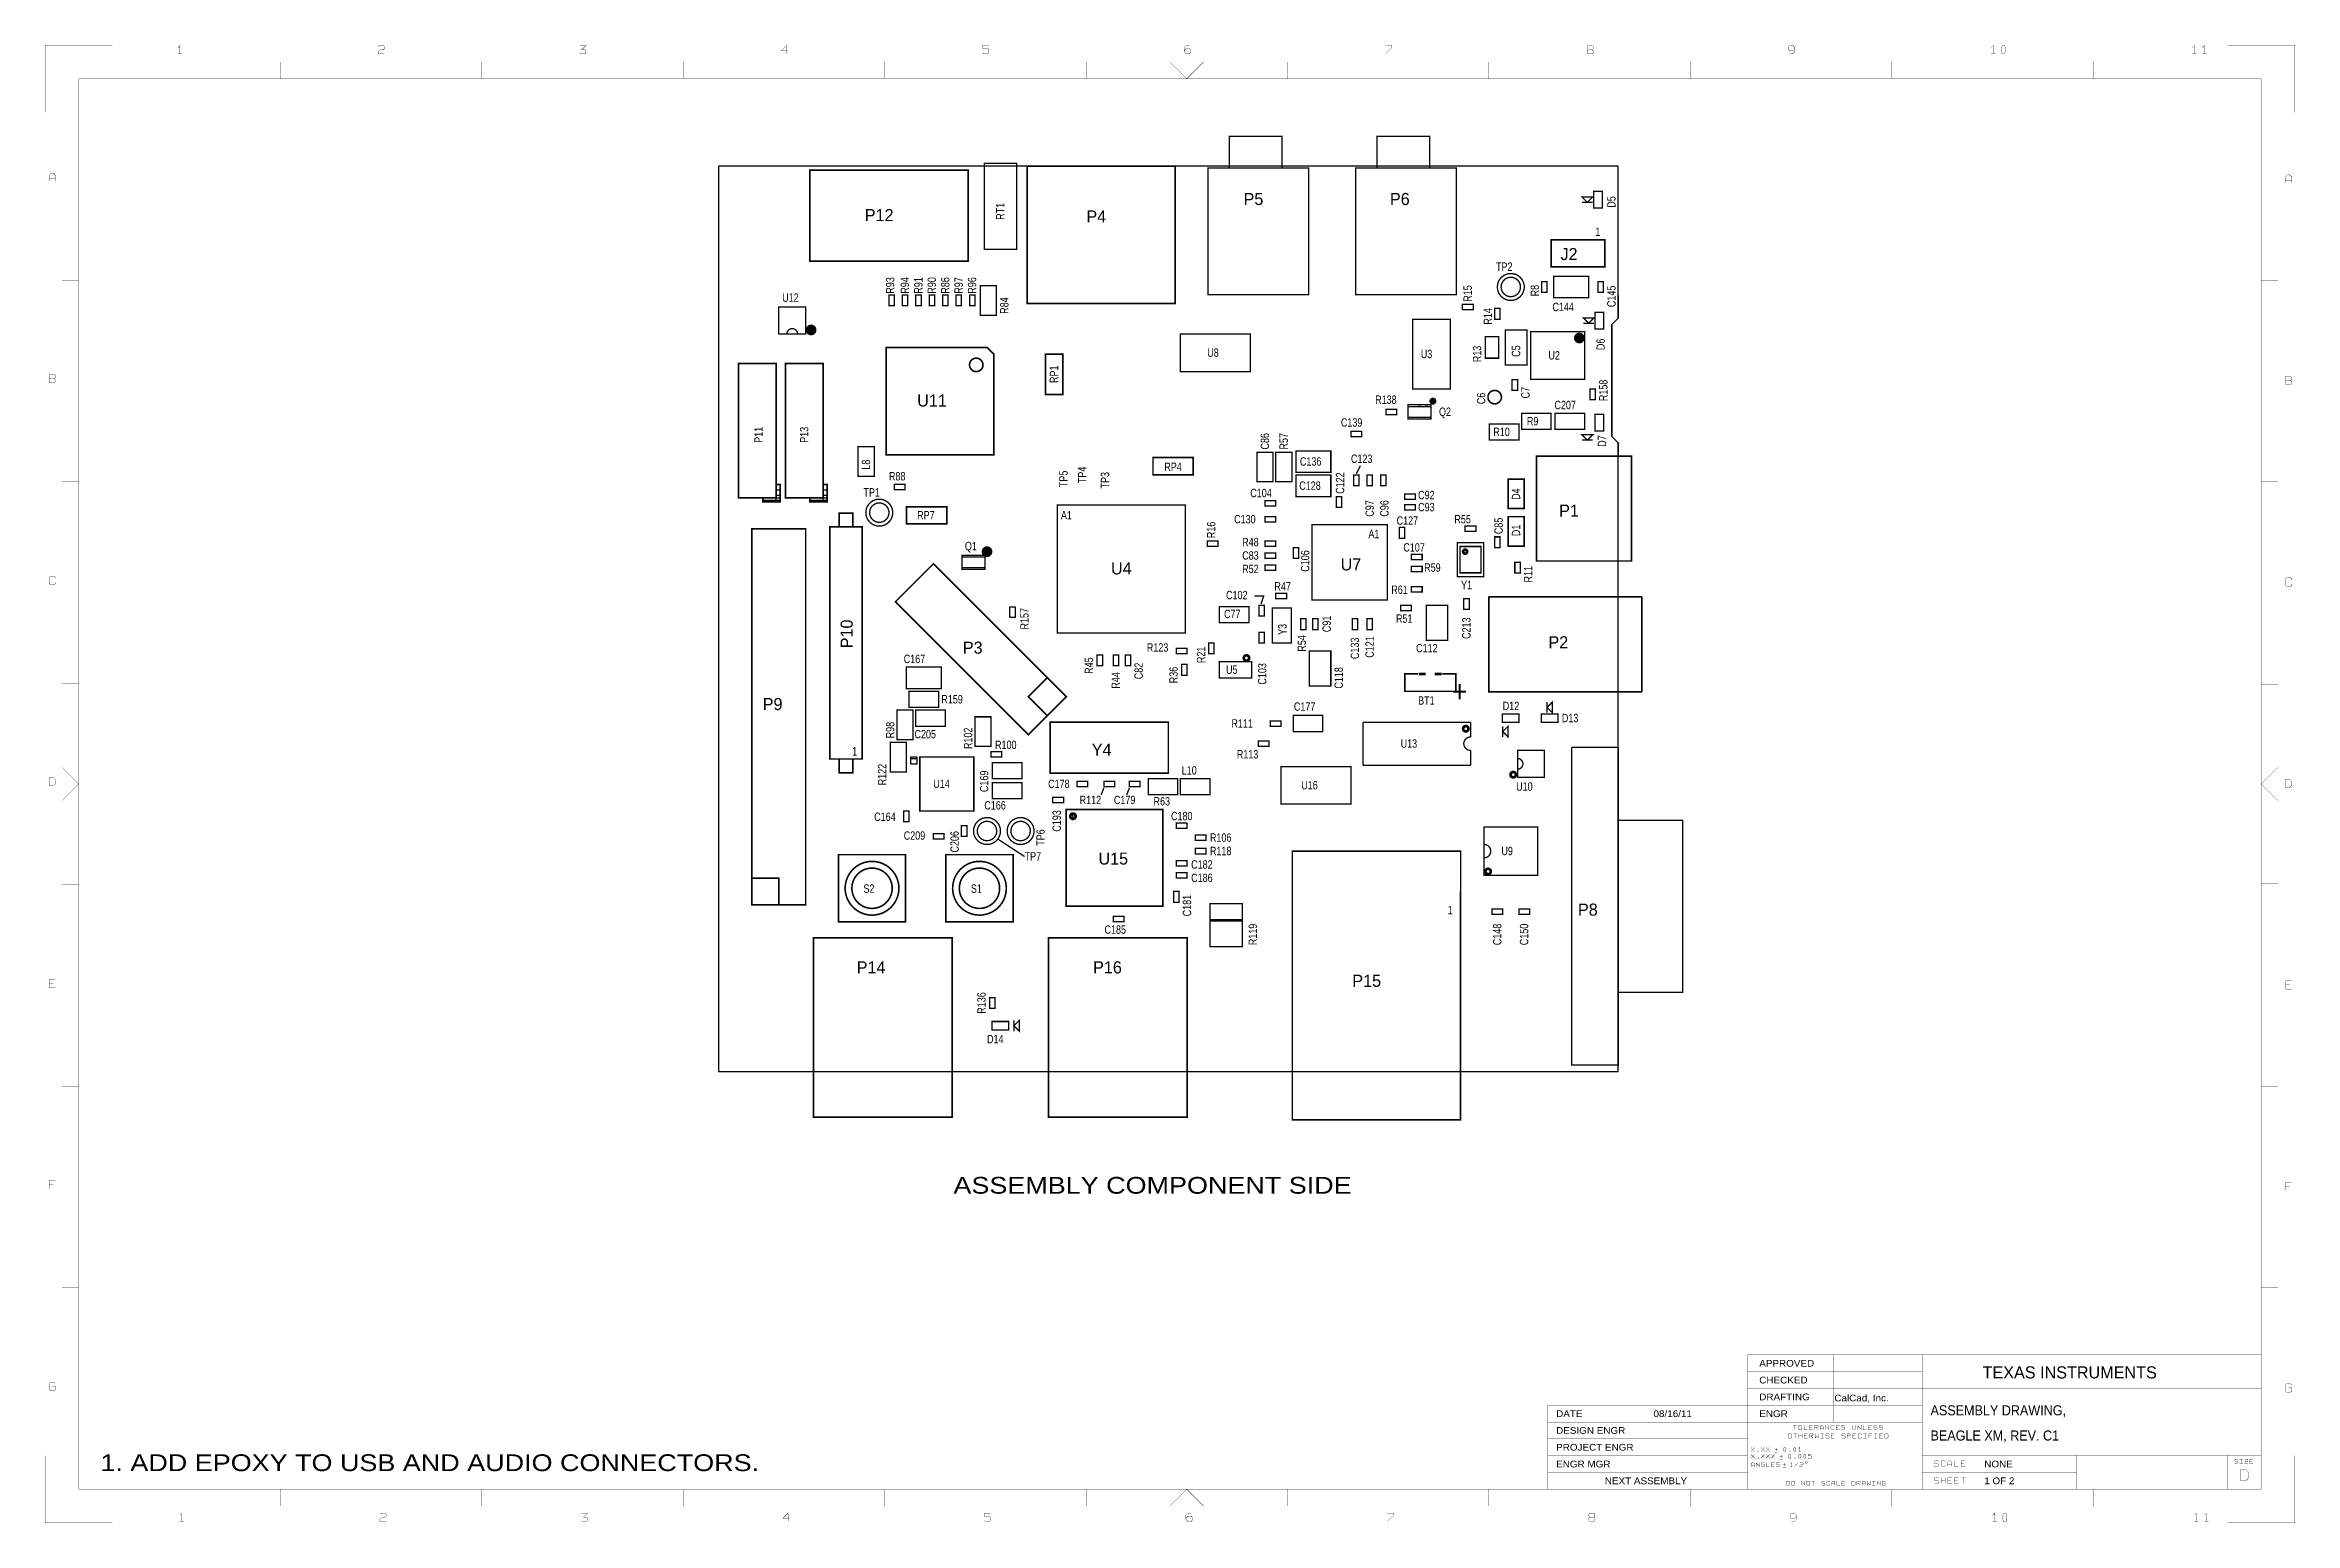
# Model space of a CAD drawing. Extents: x -10328 to 23178, y -9202 to 12802.
import ezdxf
from ezdxf.enums import TextEntityAlignment as Align

# ---------------------------------------------------------------- set-up
doc = ezdxf.new("R2010")
doc.units = 0
doc.header["$MEASUREMENT"] = 0
doc.layers.add('1', color=7, linetype='CONTINUOUS')

msp = doc.modelspace()

# ---------------------------------------------------------------- linework, layer by layer
at = {"layer": '1'}
for points, const_width in [([(-9325, 12800), (-10325, 12800), (-10325, 11800)], 5), ([(-8318, 12671), (-8318, 12795), (-8349, 12764)], 5), ([(-5365, 12779), (-5349, 12795), (-5287, 12795), (-5272, 12779), (-5272, 12748), (-5287, 12733), (-5334, 12733), (-5365, 12702), (-5365, 12671), (-5272, 12671)], 5), ([(-2365, 12686), (-2349, 12671), (-2287, 12671), (-2272, 12686), (-2272, 12717), (-2287, 12733), (-2334, 12733), (-2272, 12795), (-2365, 12795)], 5), ([(728, 12717), (635, 12717), (713, 12795), (713, 12671)], 5), ([(3728, 12795), (3635, 12795), (3635, 12748)], 5), ([(3635, 12686), (3651, 12671), (3713, 12671), (3728, 12686), (3728, 12733), (3713, 12748), (3635, 12748)], 5), ([(6713, 12795), (6666, 12795), (6635, 12764), (6635, 12702), (6666, 12671), (6713, 12671), (6728, 12686), (6728, 12733), (6713, 12748), (6666, 12748), (6635, 12717)], 5), ([(9635, 12671), (9728, 12764), (9728, 12795), (9635, 12795)], 5), ([(12713, 12733), (12651, 12733), (12635, 12717), (12635, 12686), (12651, 12671), (12713, 12671), (12728, 12686), (12728, 12717), (12713, 12733), (12728, 12748), (12728, 12779), (12713, 12795), (12651, 12795), (12635, 12779), (12635, 12748), (12651, 12733)], 5), ([(15728, 12748), (15697, 12717), (15651, 12717), (15635, 12733), (15635, 12779), (15651, 12795), (15697, 12795), (15728, 12764), (15728, 12748), (15728, 12702), (15697, 12671), (15651, 12671)], 5), ([(18682, 12671), (18682, 12795), (18651, 12764)], 5), ([(21682, 12671), (21682, 12795), (21651, 12764)], 5), ([(21801, 12764), (21832, 12795), (21832, 12671)], 5), ([(23175, 11800), (23175, 12800), (22175, 12800)], 5), ([(-8287, 12671), (-8349, 12671)], 5), ([(-6825, 12550), (-6825, 12300)], 5), ([(-3825, 12300), (-3825, 12550)], 5), ([(-825, 12550), (-825, 12300)], 5), ([(2175, 12300), (2175, 12550)], 5), ([(5175, 12550), (5175, 12300)], 5), ([(6925, 12550), (6675, 12300), (6425, 12550)], 5), ([(8175, 12300), (8175, 12550)], 5), ([(11175, 12550), (11175, 12300)], 5), ([(14175, 12300), (14175, 12550)], 5), ([(17175, 12550), (17175, 12300)], 5), ([(18713, 12671), (18651, 12671)], 5), ([(20175, 12300), (20175, 12550)], 5), ([(21713, 12671), (21651, 12671)], 5), ([(21801, 12671), (21863, 12671)], 5), ([(-9825, -8700), (-9825, 12300), (22675, 12300)], 5), ([(22675, -8700), (22675, 12300)], 5), ([(8092, 10972), (8092, 11444), (7308, 11444), (7308, 10972)], 20), ([(10292, 10972), (10292, 11444), (9508, 11444), (9508, 10972)], 20), ([(-10265, 10771), (-10265, 10864), (-10234, 10895), (-10203, 10895), (-10172, 10864), (-10172, 10771)], 5), ([(-10172, 10817), (-10265, 10817)], 5), ([(23128, 10746), (23128, 10839), (23097, 10870), (23066, 10870), (23035, 10839), (23035, 10746)], 5), ([(23035, 10792), (23128, 10792)], 5), ([(12560, 10460), (12720, 10460)], 20), ([(-10075, 9300), (-9825, 9300)], 5), ([(22925, 9300), (22675, 9300)], 5), ([(12580, 8660), (12740, 8660)], 20), ([(4572, 7900), (4572, 7600), (4828, 7600), (4828, 8200), (4572, 8200), (4572, 7820)], 24), ([(-10187, 7833), (-10265, 7833)], 5), ([(23035, 7808), (23113, 7808)], 5), ([(10310, 7420), (9970, 7420)], 20), ([(10016, 7446), (10056, 7446)], 20), ([(10310, 7260), (9970, 7260)], 20), ([(10056, 7234), (10016, 7234)], 20), ([(12560, 6920), (12720, 6920)], 20), ([(6472, 6660), (6172, 6660), (6172, 6404), (6772, 6404), (6772, 6660), (6392, 6660)], 24), ([(9200, 6420), (9260, 6540)], 20), ([(-9825, 6300), (-10075, 6300)], 5), ([(560, 6260), (620, 6260), (620, 6000), (360, 6000), (360, 6060)], 24), ([(360, 6000), (360, 6020), (620, 6020), (620, 6260)], 24), ([(1260, 6260), (1320, 6260), (1320, 6000), (1060, 6000), (1060, 6060)], 24), ([(1060, 6000), (1060, 6020), (1320, 6020), (1320, 6260)], 24), ([(22925, 6300), (22675, 6300)], 5), ([(1700, 5628), (1700, 5832), (1500, 5832), (1500, 5628)], 24), ([(2800, 5928), (2500, 5928), (2500, 5672), (3100, 5672), (3100, 5928), (2720, 5928)], 24), ([(3670, 5180), (3330, 5180)], 20), ([(3670, 5020), (3330, 5020)], 20), ([(3376, 5206), (3416, 5206)], 20), ([(3480, 5206), (3520, 5206)], 20), ([(3586, 5206), (3626, 5206)], 20), ([(-10172, 4864), (-10172, 4879), (-10187, 4895), (-10249, 4895), (-10265, 4879), (-10265, 4786), (-10249, 4771), (-10187, 4771), (-10172, 4786), (-10172, 4802)], 5), ([(3416, 4994), (3376, 4994)], 20), ([(3626, 4994), (3586, 4994)], 20), ([(23128, 4839), (23128, 4854), (23113, 4870), (23051, 4870), (23035, 4854), (23035, 4761), (23051, 4746), (23113, 4746), (23128, 4761), (23128, 4777)], 5), ([(7780, 4480), (7820, 4600), (7680, 4600)], 20), ([(11172, 4588), (13452, 4588)], 24), ([(11172, 4588), (11172, 3172), (13452, 3172)], 24), ([(13452, 4588), (13452, 3172)], 24), ([(4600, 3383), (4317, 3100), (4600, 2817)], 24), ([(7160, 3540), (7160, 3380), (7280, 3380)], 20), ([(7440, 3620), (7360, 3620)], 20), ([(7520, 3380), (7640, 3380), (7640, 3540)], 20), ([(10480, 3440), (10680, 3440), (10680, 3180), (9920, 3180), (9920, 3440), (10120, 3440)], 24), ([(-10075, 3300), (-9825, 3300)], 5), ([(4883, 3100), (4317, 2534)], 24), ([(12040, 3020), (12040, 2860)], 20), ([(22925, 3275), (22675, 3275)], 5), ([(9300, 2720), (10900, 2720)], 20), ([(9300, 2080), (9300, 2720)], 20), ([(10900, 2500), (10900, 2720)], 20), ([(11380, 2660), (11380, 2500)], 20), ([(13100, 2346), (12408, 2346)], 20), ([(13100, 2346), (13100, -2386), (12408, -2386), (12408, 2346)], 20), ([(-10075, 2050), (-9825, 1800), (-10075, 1550)], 5), ([(1700, 2172), (1700, 1968), (1500, 1968), (1500, 2172)], 24), ([(10900, 2080), (9300, 2080)], 20), ([(10900, 2080), (10900, 2300)], 20), ([(22925, 2050), (22675, 1800), (22925, 1550)], 5), ([(5400, 1640), (5440, 1740)], 20), ([(5780, 1640), (5820, 1740)], 20), ([(13100, 1260), (14060, 1260), (14060, -1300), (13100, -1300)], 20), ([(3860, 980), (4260, 720)], 20), ([(8248, -3200), (8248, 800), (10752, 800)], 20), ([(200, 400), (600, 400), (600, 0)], 24), ([(-10075, 300), (-9825, 300)], 5), ([(22925, 325), (22675, 325)], 5), ([(7500, -220), (7020, -220), (7020, -240), (7500, -240)], 20), ([(-10172, -1229), (-10265, -1229), (-10265, -1105), (-10172, -1105)], 5), ([(-10265, -1167), (-10203, -1167)], 5), ([(23128, -1254), (23035, -1254), (23035, -1130), (23128, -1130)], 5), ([(23035, -1192), (23097, -1192)], 5), ([(4100, -1720), (4100, -1880)], 20), ([(-9825, -2700), (-10075, -2700)], 5), ([(22925, -2700), (22675, -2700)], 5), ([(-10172, -4105), (-10265, -4105), (-10265, -4229)], 5), ([(-10265, -4167), (-10203, -4167)], 5), ([(23128, -4130), (23035, -4130), (23035, -4254)], 5), ([(23035, -4192), (23097, -4192)], 5), ([(-10075, -5700), (-9825, -5700)], 5), ([(22925, -5700), (22675, -5700)], 5), ([(16525, -6700), (17625, -6700), (17625, -7200), (16300, -7200), (16300, -6700), (16525, -6700), (15025, -6700), (15025, -8700)], 5), ([(22675, -6700), (17625, -6700)], 5), ([(15025, -6950), (16525, -6950), (17625, -6950)], 5), ([(-10172, -7121), (-10187, -7105), (-10249, -7105), (-10265, -7121), (-10265, -7214), (-10249, -7229), (-10187, -7229), (-10172, -7214), (-10172, -7167), (-10218, -7167)], 5), ([(15025, -7200), (16525, -7200)], 5), ([(16300, -7450), (16300, -7200)], 5), ([(17625, -8700), (17625, -7200), (22675, -7200)], 5), ([(22675, -7250), (22675, -7200)], 5), ([(23128, -7146), (23113, -7130), (23051, -7130), (23035, -7146), (23035, -7239), (23051, -7254), (23113, -7254), (23128, -7239), (23128, -7192), (23082, -7192)], 5), ([(17625, -7450), (15025, -7450), (12050, -7450), (12050, -8700)], 5), ([(17625, -7700), (15025, -7700), (12050, -7700)], 5), ([(16300, -7450), (16300, -7700)], 5), ([(12050, -7950), (15025, -7950)], 5), ([(15706, -7748), (15730, -7748), (15730, -7814)], 5), ([(15755, -7748), (15706, -7748)], 5), ([(15711, -7873), (15735, -7873), (15735, -7939)], 5), ([(15760, -7873), (15711, -7873)], 5), ([(15791, -7873), (15791, -7939)], 5), ([(15791, -7906), (15840, -7906)], 5), ([(15840, -7939), (15840, -7873)], 5), ([(15915, -7814), (15866, -7814), (15866, -7748)], 5), ([(15920, -7939), (15871, -7939), (15871, -7873), (15920, -7873)], 5), ([(15871, -7906), (15904, -7906)], 5), ([(15995, -7814), (15946, -7814), (15946, -7748), (15995, -7748)], 5), ([(15946, -7781), (15979, -7781)], 5), ([(15951, -7906), (15992, -7906), (16000, -7898), (16000, -7881), (15992, -7873), (15951, -7873), (15951, -7939)], 5), ([(16000, -7939), (15967, -7906)], 5), ([(16026, -7781), (16067, -7781), (16075, -7773), (16075, -7756), (16067, -7748), (16026, -7748), (16026, -7814)], 5), ([(16080, -7873), (16080, -7939), (16055, -7914), (16031, -7939), (16031, -7873)], 5), ([(16042, -7781), (16075, -7814)], 5), ([(16106, -7814), (16106, -7764), (16122, -7748), (16139, -7748), (16155, -7764), (16155, -7814)], 5), ([(16155, -7789), (16106, -7789)], 5), ([(16111, -7873), (16160, -7873)], 5), ([(16111, -7939), (16160, -7939)], 5), ([(16135, -7873), (16135, -7939)], 5), ([(16186, -7748), (16186, -7814)], 5), ([(16186, -7756), (16235, -7806)], 5), ([(16191, -7931), (16199, -7939), (16232, -7939), (16240, -7931), (16240, -7914), (16232, -7906), (16199, -7906), (16191, -7898), (16191, -7881), (16199, -7873), (16232, -7873), (16240, -7881)], 5), ([(16235, -7814), (16235, -7748)], 5), ([(16315, -7797), (16315, -7806), (16307, -7814), (16274, -7814), (16266, -7806), (16266, -7756), (16274, -7748), (16307, -7748), (16315, -7756), (16315, -7764)], 5), ([(16320, -7939), (16271, -7939), (16271, -7873), (16320, -7873)], 5), ([(16271, -7906), (16304, -7906)], 5), ([(16395, -7814), (16346, -7814), (16346, -7748), (16395, -7748)], 5), ([(16346, -7781), (16379, -7781)], 5), ([(16426, -7806), (16434, -7814), (16467, -7814), (16475, -7806), (16475, -7789), (16467, -7781), (16434, -7781), (16426, -7773), (16426, -7756), (16434, -7748), (16467, -7748), (16475, -7756)], 5), ([(16480, -7881), (16472, -7873), (16439, -7873), (16431, -7881), (16431, -7898), (16439, -7906), (16472, -7906), (16480, -7914), (16480, -7931), (16472, -7939), (16439, -7939), (16431, -7931)], 5), ([(16511, -7906), (16552, -7906), (16560, -7898), (16560, -7881), (16552, -7873), (16511, -7873), (16511, -7939)], 5), ([(16586, -7748), (16586, -7797), (16602, -7814), (16619, -7814), (16635, -7797), (16635, -7748)], 5), ([(16640, -7873), (16591, -7873), (16591, -7939), (16640, -7939)], 5), ([(16624, -7906), (16591, -7906)], 5), ([(16666, -7748), (16666, -7814)], 5), ([(16715, -7806), (16666, -7756)], 5), ([(16720, -7922), (16720, -7931), (16712, -7939), (16679, -7939), (16671, -7931), (16671, -7881), (16679, -7873), (16712, -7873), (16720, -7881), (16720, -7889)], 5), ([(16715, -7814), (16715, -7748)], 5), ([(16746, -7748), (16746, -7814), (16795, -7814)], 5), ([(16751, -7873), (16800, -7873)], 5), ([(16800, -7939), (16751, -7939)], 5), ([(16775, -7939), (16775, -7873)], 5), ([(16875, -7814), (16826, -7814), (16826, -7748), (16875, -7748)], 5), ([(16826, -7781), (16859, -7781)], 5), ([(16880, -7873), (16831, -7873), (16831, -7939)], 5), ([(16831, -7906), (16864, -7906)], 5), ([(16906, -7806), (16914, -7814), (16947, -7814), (16955, -7806), (16955, -7789), (16947, -7781), (16914, -7781), (16906, -7773), (16906, -7756), (16914, -7748), (16947, -7748), (16955, -7756)], 5), ([(16911, -7873), (16960, -7873)], 5), ([(16960, -7939), (16911, -7939)], 5), ([(16935, -7939), (16935, -7873)], 5), ([(16986, -7806), (16994, -7814), (17027, -7814), (17035, -7806), (17035, -7789), (17027, -7781), (16994, -7781), (16986, -7773), (16986, -7756), (16994, -7748), (17027, -7748), (17035, -7756)], 5), ([(17040, -7873), (16991, -7873), (16991, -7939), (17040, -7939)], 5), ([(17024, -7906), (16991, -7906)], 5), ([(-9325, -9200), (-10325, -9200), (-10325, -8200)], 5), ([(12050, -8200), (15025, -8200)], 5), ([(15127, -8140), (15127, -8132), (15080, -8085), (15080, -8078)], 5), ([(15127, -8078), (15127, -8085), (15080, -8132), (15080, -8140)], 5), ([(15080, -8178), (15080, -8185), (15127, -8232), (15127, -8240)], 5), ([(15080, -8240), (15080, -8232), (15127, -8185)], 5), ([(15127, -8365), (15127, -8318), (15111, -8303), (15096, -8303), (15080, -8318), (15080, -8365)], 5), ([(15080, -8341), (15127, -8341)], 5), ([(15127, -8185), (15127, -8178)], 5), ([(15155, -8303), (15155, -8365)], 5), ([(15202, -8357), (15155, -8310)], 5), ([(15202, -8365), (15202, -8303)], 5), ([(15277, -8140), (15277, -8132), (15230, -8085), (15230, -8078)], 5), ([(15277, -8078), (15277, -8085), (15230, -8132), (15230, -8140)], 5), ([(15230, -8240), (15230, -8232), (15277, -8185), (15277, -8178)], 5), ([(15230, -8178), (15230, -8185), (15277, -8232), (15277, -8240)], 5), ([(15277, -8310), (15269, -8303), (15238, -8303), (15230, -8310), (15230, -8357), (15238, -8365), (15269, -8365), (15277, -8357), (15277, -8334), (15253, -8334)], 5), ([(15305, -8140), (15305, -8132), (15352, -8085), (15352, -8078)], 5), ([(15352, -8140), (15352, -8132), (15305, -8085), (15305, -8078)], 5), ([(15305, -8178), (15305, -8185), (15352, -8232), (15352, -8240)], 5), ([(15305, -8240), (15305, -8232), (15352, -8185), (15352, -8178)], 5), ([(15352, -8365), (15305, -8365), (15305, -8303)], 5), ([(15380, -8240), (15380, -8232), (15427, -8185), (15427, -8178)], 5), ([(15380, -8178), (15380, -8185), (15427, -8232), (15427, -8240)], 5), ([(15427, -8365), (15380, -8365), (15380, -8303), (15427, -8303)], 5), ([(15411, -8334), (15380, -8334)], 5), ([(15475, -8150), (15425, -8150)], 5), ([(15430, -8109), (15477, -8109)], 5), ([(15453, -8132), (15453, -8085)], 5), ([(15502, -8310), (15494, -8303), (15463, -8303), (15455, -8310), (15455, -8326), (15463, -8334), (15494, -8334), (15502, -8341), (15502, -8357), (15494, -8365), (15463, -8365), (15455, -8357)], 5), ([(15550, -8250), (15500, -8250)], 5), ([(15505, -8209), (15552, -8209)], 5), ([(15528, -8232), (15528, -8185)], 5), ([(15600, -8375), (15550, -8375)], 5), ([(15555, -8334), (15602, -8334)], 5), ([(15578, -8357), (15578, -8310)], 5), ([(15663, -8318), (15678, -8303), (15678, -8365)], 5), ([(15694, -8365), (15663, -8365)], 5), ([(15730, -8365), (15730, -8357), (15769, -8310), (15769, -8303)], 5), ([(15803, -8140), (15803, -8078), (15788, -8093)], 5), ([(15788, -8140), (15819, -8140)], 5), ([(15805, -8310), (15813, -8303), (15844, -8303), (15852, -8310), (15852, -8326), (15844, -8334), (15821, -8334), (15805, -8349), (15805, -8365), (15852, -8365)], 5), ([(15930, -8232), (15938, -8240), (15969, -8240), (15977, -8232), (15977, -8209), (15969, -8201), (15930, -8201), (15930, -8178), (15977, -8178)], 5), ([(17625, -8200), (19925, -8200)], 5), ([(17869, -8289), (17859, -8278), (17817, -8278), (17807, -8289), (17807, -8309), (17817, -8320), (17859, -8320), (17869, -8330), (17869, -8351), (17859, -8361), (17817, -8361), (17807, -8351)], 5), ([(17969, -8340), (17969, -8351), (17959, -8361), (17917, -8361), (17907, -8351), (17907, -8289), (17917, -8278), (17959, -8278), (17969, -8289), (17969, -8299)], 5), ([(18069, -8361), (18069, -8299), (18048, -8278), (18028, -8278), (18007, -8299), (18007, -8361)], 5), ([(18007, -8330), (18069, -8330)], 5), ([(18169, -8361), (18107, -8361), (18107, -8278)], 5), ([(18269, -8361), (18207, -8361), (18207, -8278), (18269, -8278)], 5), ([(18207, -8320), (18248, -8320)], 5), ([(19925, -8700), (19925, -8200), (22175, -8200)], 5), ([(23175, -8200), (23175, -9200), (22175, -9200)], 5), ([(22675, -8200), (22175, -8200), (22175, -8700)], 5), ([(22327, -8260), (22319, -8253), (22288, -8253), (22280, -8260), (22280, -8276), (22288, -8284), (22319, -8284), (22327, -8291), (22327, -8307), (22319, -8315), (22288, -8315), (22280, -8307)], 5), ([(22355, -8253), (22402, -8253)], 5), ([(22355, -8315), (22402, -8315)], 5), ([(22378, -8315), (22378, -8253)], 5), ([(22430, -8253), (22477, -8253), (22477, -8260), (22430, -8307), (22430, -8315), (22477, -8315)], 5), ([(22477, -8284), (22430, -8284)], 5), ([(22552, -8253), (22505, -8253), (22505, -8315), (22552, -8315)], 5), ([(22536, -8284), (22505, -8284)], 5), ([(22675, -8700), (-9825, -8700)], 5), ([(-6825, -8700), (-6825, -8950)], 5), ([(-3825, -8950), (-3825, -8700)], 5), ([(-825, -8700), (-825, -8950)], 5), ([(2175, -8950), (2175, -8700)], 5), ([(5175, -8700), (5175, -8950)], 5), ([(6425, -8950), (6675, -8700), (6925, -8950)], 5), ([(8175, -8700), (8175, -8950)], 5), ([(11175, -8950), (11175, -8700)], 5), ([(15025, -8450), (12050, -8450)], 5), ([(14175, -8700), (14175, -8950)], 5), ([(15830, -8640), (15830, -8578)], 5), ([(15830, -8585), (15877, -8632)], 5), ([(15877, -8640), (15877, -8578)], 5), ([(16003, -8640), (16003, -8578), (15980, -8578), (16027, -8578)], 5), ([(16177, -8585), (16169, -8578), (16138, -8578), (16130, -8585), (16130, -8601), (16138, -8609), (16169, -8609), (16177, -8616), (16177, -8632), (16169, -8640), (16138, -8640), (16130, -8632)], 5), ([(16252, -8624), (16252, -8632), (16244, -8640), (16213, -8640), (16205, -8632), (16205, -8585), (16213, -8578), (16244, -8578), (16252, -8585), (16252, -8593)], 5), ([(16327, -8640), (16327, -8593), (16311, -8578), (16296, -8578), (16280, -8593), (16280, -8640)], 5), ([(16280, -8616), (16327, -8616)], 5), ([(16402, -8640), (16355, -8640), (16355, -8578)], 5), ([(16477, -8578), (16430, -8578), (16430, -8640), (16477, -8640)], 5), ([(16430, -8609), (16461, -8609)], 5), ([(16655, -8640), (16655, -8578), (16694, -8578), (16702, -8585), (16702, -8601), (16694, -8609), (16655, -8609)], 5), ([(16671, -8609), (16702, -8640)], 5), ([(16730, -8640), (16730, -8593), (16746, -8578), (16761, -8578), (16777, -8593), (16777, -8640)], 5), ([(16777, -8616), (16730, -8616)], 5), ([(16805, -8578), (16805, -8640), (16828, -8616), (16852, -8640), (16852, -8578)], 5), ([(16880, -8578), (16927, -8578)], 5), ([(16880, -8640), (16927, -8640)], 5), ([(16903, -8578), (16903, -8640)], 5), ([(16955, -8640), (16955, -8578)], 5), ([(16955, -8585), (17002, -8632)], 5), ([(17002, -8640), (17002, -8578)], 5), ([(17077, -8585), (17069, -8578), (17038, -8578), (17030, -8585), (17030, -8632), (17038, -8640), (17069, -8640), (17077, -8632), (17077, -8609), (17053, -8609)], 5), ([(17175, -8700), (17175, -8950)], 5), ([(19925, -8450), (17625, -8450)], 5), ([(17625, -8700), (17675, -8700)], 5), ([(17869, -8539), (17859, -8528), (17817, -8528), (17807, -8539), (17807, -8559), (17817, -8570), (17859, -8570), (17869, -8580), (17869, -8601), (17859, -8611), (17817, -8611), (17807, -8601)], 5), ([(17907, -8611), (17907, -8528)], 5), ([(17907, -8570), (17969, -8570)], 5), ([(17969, -8611), (17969, -8528)], 5), ([(18069, -8528), (18007, -8528), (18007, -8611), (18069, -8611)], 5), ([(18007, -8570), (18048, -8570)], 5), ([(18169, -8611), (18107, -8611), (18107, -8528), (18169, -8528)], 5), ([(18107, -8570), (18148, -8570)], 5), ([(18207, -8528), (18238, -8528), (18238, -8611)], 5), ([(18269, -8528), (18207, -8528)], 5), ([(20175, -8950), (20175, -8700)], 5), ([(-8324, -9086), (-8293, -9055), (-8293, -9179)], 5), ([(-8324, -9179), (-8262, -9179)], 5), ([(-5247, -9179), (-5340, -9179), (-5340, -9148), (-5309, -9117), (-5262, -9117), (-5247, -9102), (-5247, -9071), (-5262, -9055), (-5324, -9055), (-5340, -9071)], 5), ([(-2340, -9055), (-2247, -9055), (-2309, -9117), (-2262, -9117), (-2247, -9133), (-2247, -9164), (-2262, -9179), (-2324, -9179), (-2340, -9164)], 5), ([(738, -9179), (738, -9055), (660, -9133), (753, -9133)], 5), ([(3660, -9164), (3676, -9179), (3738, -9179), (3753, -9164), (3753, -9117), (3738, -9102), (3660, -9102), (3660, -9055), (3753, -9055)], 5), ([(6738, -9055), (6691, -9055), (6660, -9086), (6660, -9148), (6691, -9179), (6738, -9179), (6753, -9164), (6753, -9117), (6738, -9102), (6691, -9102), (6660, -9133)], 5), ([(9660, -9179), (9753, -9086), (9753, -9055), (9660, -9055)], 5), ([(12676, -9117), (12660, -9102), (12660, -9071), (12676, -9055), (12738, -9055), (12753, -9071), (12753, -9102), (12738, -9117), (12753, -9133), (12753, -9164), (12738, -9179), (12676, -9179), (12660, -9164), (12660, -9133), (12676, -9117), (12738, -9117)], 5), ([(15753, -9102), (15722, -9133), (15676, -9133), (15660, -9117), (15660, -9071), (15676, -9055), (15722, -9055), (15753, -9086), (15753, -9102), (15753, -9148), (15722, -9179), (15676, -9179)], 5), ([(18707, -9179), (18707, -9055), (18676, -9086)], 5), ([(18738, -9179), (18676, -9179)], 5), ([(21676, -9086), (21707, -9055), (21707, -9179)], 5), ([(21676, -9179), (21738, -9179)], 5), ([(21857, -9179), (21857, -9055), (21826, -9086)], 5), ([(21826, -9179), (21888, -9179)], 5)]:
    msp.add_lwpolyline(points, dxfattribs=dict(at, const_width=const_width))
for points, const_width in [([(18816, 12671), (18801, 12702), (18801, 12764), (18816, 12795), (18847, 12795), (18863, 12764), (18863, 12702), (18847, 12671)], 5), ([(3420, 10938), (1060, 10938), (1060, 9586), (3420, 9586)], 24), ([(4140, 9760), (3660, 9760), (3660, 11040), (4140, 11040)], 20), ([(4300, 11000), (6500, 11000), (6500, 8952), (4300, 8952)], 24), ([(6992, 10972), (6992, 9084), (8488, 9084), (8488, 10972)], 20), ([(9192, 10972), (9192, 9084), (10688, 9084), (10688, 10972)], 20), ([(12560, 10540), (12640, 10460), (12720, 10540)], 20), ([(12736, 10376), (12736, 10624), (12864, 10624), (12864, 10376)], 20), ([(12900, 9900), (12900, 9500), (12100, 9500), (12100, 9900)], 24), ([(2320, 9080), (2320, 8920), (2240, 8920), (2240, 9080)], 20), ([(2520, 9080), (2520, 8920), (2440, 8920), (2440, 9080)], 20), ([(2720, 9080), (2720, 8920), (2640, 8920), (2640, 9080)], 20), ([(2920, 9080), (2920, 8920), (2840, 8920), (2840, 9080)], 20), ([(3040, 8920), (3040, 9080), (3120, 9080), (3120, 8920)], 20), ([(3320, 9080), (3320, 8920), (3240, 8920), (3240, 9080)], 20), ([(3520, 9080), (3520, 8920), (3440, 8920), (3440, 9080)], 20), ([(3840, 9220), (3840, 8780), (3600, 8780), (3600, 9220)], 20), ([(12040, 9280), (12040, 9120), (11960, 9120), (11960, 9280)], 20), ([(12660, 9040), (12140, 9040), (12140, 9360), (12660, 9360)], 20), ([(12800, 9120), (12800, 9280), (12880, 9280), (12880, 9120)], 20), ([(600, 8500), (600, 8900), (1000, 8900), (1000, 8500)], 20), ([(10040, 7680), (10040, 8720), (10600, 8720), (10600, 7680)], 20), ([(10940, 8860), (10780, 8860), (10780, 8940), (10940, 8940)], 20), ([(11340, 8880), (11340, 8720), (11260, 8720), (11260, 8880)], 20), ([(12580, 8740), (12660, 8660), (12740, 8740)], 20), ([(12756, 8576), (12756, 8824), (12884, 8824), (12884, 8576)], 20), ([(6580, 8500), (7620, 8500), (7620, 7940), (6580, 7940)], 20), ([(11320, 8460), (11320, 8140), (11120, 8140), (11120, 8460)], 20), ([(11420, 8040), (11420, 8560), (11740, 8560), (11740, 8040)], 20), ([(12602, 7826), (11798, 7826), (11798, 8534), (12602, 8534)], 20), ([(0, 6060), (0, 8060), (560, 8060), (560, 6060)], 24), ([(700, 6060), (700, 8060), (1260, 8060), (1260, 6060)], 24), ([(3800, 6700), (2200, 6700), (2200, 8300), (3700, 8300), (3800, 8200)], 24), ([(-10265, 7771), (-10187, 7771), (-10172, 7786), (-10172, 7817), (-10187, 7833), (-10172, 7848), (-10172, 7879), (-10187, 7895), (-10265, 7895), (-10265, 7833)], 5), ([(11600, 7820), (11600, 7660), (11520, 7660), (11520, 7820)], 20), ([(23035, 7746), (23113, 7746), (23128, 7761), (23128, 7792), (23113, 7808), (23128, 7823), (23128, 7854), (23113, 7870), (23035, 7870), (23035, 7808)], 5), ([(9640, 7380), (9800, 7380), (9800, 7300), (9640, 7300)], 20), ([(10310, 7446), (9970, 7446), (9970, 7234), (10310, 7234)], 20), ([(12760, 7680), (12760, 7520), (12680, 7520), (12680, 7680)], 20), ([(9120, 7050), (9280, 7050), (9280, 6970), (9120, 6970)], 20), ([(11620, 6920), (11180, 6920), (11180, 7160), (11620, 7160)], 20), ([(12100, 7080), (11660, 7080), (11660, 7320), (12100, 7320)], 20), ([(12160, 7320), (12600, 7320), (12600, 7080), (12160, 7080)], 20), ([(12756, 7056), (12756, 7304), (12884, 7304), (12884, 7056)], 20), ([(1780, 6380), (1780, 6820), (2020, 6820), (2020, 6380)], 20), ([(7960, 6740), (7960, 6300), (7720, 6300), (7720, 6740)], 20), ([(8240, 6740), (8240, 6300), (8000, 6300), (8000, 6740)], 20), ([(8820, 6440), (8300, 6440), (8300, 6760), (8820, 6760)], 20), ([(12560, 7000), (12640, 6920), (12720, 7000)], 20), ([(8820, 6080), (8300, 6080), (8300, 6400), (8820, 6400)], 20), ([(9160, 6240), (9160, 6400), (9240, 6400), (9240, 6240)], 20), ([(9440, 6400), (9440, 6240), (9360, 6240), (9360, 6400)], 20), ([(9640, 6400), (9640, 6240), (9560, 6240), (9560, 6400)], 20), ([(13298, 5120), (13298, 6680), (11884, 6680), (11884, 5120)], 24), ([(2320, 6260), (2480, 6260), (2480, 6180), (2320, 6180)], 20), ([(8900, 5920), (8900, 6080), (8980, 6080), (8980, 5920)], 20), ([(9920, 6120), (10080, 6120), (10080, 6040), (9920, 6040)], 20), ([(11700, 6340), (11700, 5900), (11460, 5900), (11460, 6340)], 24), ([(4748, 4048), (6652, 4048), (6652, 5952), (4748, 5952)], 20), ([(8000, 5940), (7840, 5940), (7840, 6020), (8000, 6020)], 20), ([(8000, 5700), (7840, 5700), (7840, 5780), (8000, 5780)], 20), ([(9920, 5960), (10080, 5960), (10080, 5880), (9920, 5880)], 20), ([(11460, 5340), (11460, 5780), (11700, 5780), (11700, 5340)], 24), ([(1000, 0), (200, 0), (200, 5600), (1000, 5600)], 24), ([(1840, 2172), (1360, 2172), (1360, 5628), (1840, 5628)], 24), ([(7140, 5340), (6980, 5340), (6980, 5420), (7140, 5420)], 20), ([(7840, 5420), (8000, 5420), (8000, 5340), (7840, 5340)], 20), ([(8540, 5660), (8540, 4540), (9660, 4540), (9660, 5660)], 20), ([(9840, 5460), (9840, 5620), (9920, 5620), (9920, 5460)], 20), ([(10704, 4888), (10704, 5392), (11096, 5392), (11096, 4888)], 20), ([(10820, 5640), (10980, 5640), (10980, 5560), (10820, 5560)], 20), ([(11260, 5320), (11260, 5480), (11340, 5480), (11340, 5320)], 20), ([(4317, 2534), (4883, 3100), (2903, 5080), (2337, 4514)], 24), ([(3670, 5206), (3330, 5206), (3330, 4994), (3670, 4994)], 20), ([(8000, 5160), (7840, 5160), (7840, 5240), (8000, 5240)], 20), ([(8000, 4980), (7840, 4980), (7840, 5060), (8000, 5060)], 20), ([(8260, 5160), (8260, 5320), (8340, 5320), (8340, 5160)], 20), ([(10020, 5220), (10180, 5220), (10180, 5140), (10020, 5140)], 20), ([(10180, 4960), (10020, 4960), (10020, 5040), (10180, 5040)], 20), ([(10744, 4944), (10744, 5336), (11056, 5336), (11056, 4944)], 20), ([(11640, 5100), (11640, 4940), (11560, 4940), (11560, 5100)], 20), ([(10180, 4660), (10020, 4660), (10020, 4740), (10180, 4740)], 20), ([(7160, 4440), (7600, 4440), (7600, 4200), (7160, 4200)], 20), ([(7750, 4300), (7750, 4460), (7830, 4460), (7830, 4300)], 20), ([(8216, 4420), (7950, 4420), (7950, 3900), (8230, 3900), (8230, 4420)], 20), ([(8000, 4640), (8160, 4640), (8160, 4560), (8000, 4560)], 20), ([(10020, 4380), (9860, 4380), (9860, 4460), (10020, 4460)], 20), ([(10560, 4460), (10560, 3940), (10240, 3940), (10240, 4460)], 20), ([(10800, 4400), (10800, 4560), (10880, 4560), (10880, 4400)], 20), ([(7830, 4060), (7830, 3900), (7750, 3900), (7750, 4060)], 20), ([(8370, 4100), (8370, 4260), (8450, 4260), (8450, 4100)], 20), ([(8550, 4100), (8550, 4260), (8630, 4260), (8630, 4100)], 20), ([(9220, 4260), (9220, 4100), (9140, 4100), (9140, 4260)], 20), ([(9440, 4260), (9440, 4100), (9360, 4100), (9360, 4260)], 20), ([(5420, 3720), (5420, 3560), (5340, 3560), (5340, 3720)], 20), ([(5660, 3720), (5660, 3560), (5580, 3560), (5580, 3720)], 20), ([(5840, 3720), (5840, 3560), (5760, 3560), (5760, 3720)], 20), ([(6520, 3820), (6680, 3820), (6680, 3740), (6520, 3740)], 20), ([(7080, 3900), (7080, 3740), (7000, 3740), (7000, 3900)], 20), ([(8820, 3780), (8820, 3260), (8500, 3260), (8500, 3780)], 20), ([(2500, 3540), (3020, 3540), (3020, 3220), (2500, 3220)], 20), ([(6680, 3580), (6680, 3420), (6600, 3420), (6600, 3580)], 20), ([(7160, 3620), (7640, 3620), (7640, 3380), (7160, 3380)], 20), ([(10140, 3448), (10140, 3432), (10220, 3432), (10220, 3448)], 24), ([(10380, 3448), (10380, 3432), (10460, 3432), (10460, 3448)], 24), ([(2980, 2940), (2540, 2940), (2540, 3180), (2980, 3180)], 20), ([(12120, 3020), (12040, 2940), (12120, 2860)], 20), ([(2600, 2900), (2600, 2460), (2360, 2460), (2360, 2900)], 20), ([(3080, 2660), (2640, 2660), (2640, 2900), (3080, 2900)], 20), ([(3520, 2360), (3520, 2800), (3760, 2800), (3760, 2360)], 20), ([(6400, 1960), (6400, 2720), (4640, 2720), (4640, 1960)], 24), ([(7920, 2740), (8080, 2740), (8080, 2660), (7920, 2660)], 20), ([(8260, 2820), (8700, 2820), (8700, 2580), (8260, 2580)], 20), ([(11376, 2844), (11624, 2844), (11624, 2716), (11376, 2716)], 20), ([(11460, 2660), (11380, 2580), (11460, 2500)], 20), ([(11956, 2844), (12204, 2844), (12204, 2716), (11956, 2716)], 20), ([(2500, 2420), (2500, 1980), (2260, 1980), (2260, 2420)], 20), ([(7900, 2360), (7740, 2360), (7740, 2440), (7900, 2440)], 20), ([(2698, 2202), (2698, 1398), (3502, 1398), (3502, 2202)], 24), ([(3760, 2280), (3920, 2280), (3920, 2200), (3760, 2200)], 20), ([(3780, 2120), (4220, 2120), (4220, 1880), (3780, 1880)], 20), ([(9120, 1500), (8080, 1500), (8080, 2060), (9120, 2060)], 20), ([(11600, 2300), (12000, 2300), (12000, 1900), (11600, 1900)], 20), ([(-10265, 1771), (-10203, 1771), (-10172, 1802), (-10172, 1864), (-10203, 1895), (-10265, 1895)], 5), ([(3780, 1820), (4220, 1820), (4220, 1580), (3780, 1580)], 20), ([(5200, 1760), (5040, 1760), (5040, 1840), (5200, 1840)], 20), ([(5440, 1840), (5600, 1840), (5600, 1760), (5440, 1760)], 20), ([(5820, 1840), (5980, 1840), (5980, 1760), (5820, 1760)], 20), ([(6540, 1640), (6100, 1640), (6100, 1880), (6540, 1880)], 20), ([(7020, 1640), (6580, 1640), (6580, 1880), (7020, 1880)], 20), ([(23035, 1746), (23097, 1746), (23128, 1777), (23128, 1839), (23097, 1870), (23035, 1870)], 5), ([(2540, 1400), (2540, 1240), (2460, 1240), (2460, 1400)], 20), ([(4840, 1520), (4680, 1520), (4680, 1600), (4840, 1600)], 20), ([(4880, -20), (6320, -20), (6320, 1420), (4880, 1420)], 24), ([(3060, 980), (2900, 980), (2900, 1060), (3060, 1060)], 20), ([(3400, 1180), (3400, 1020), (3320, 1020), (3320, 1180)], 20), ([(6520, 1220), (6680, 1220), (6680, 1140), (6520, 1140)], 20), ([(6800, 1040), (6960, 1040), (6960, 960), (6800, 960)], 20), ([(11100, 1160), (11900, 1160), (11900, 440), (11100, 440)], 20), ([(2488, -252), (1488, -252), (1488, 748), (2488, 748)], 24), ([(4088, -252), (3088, -252), (3088, 748), (4088, 748)], 24), ([(6960, 760), (6800, 760), (6800, 840), (6960, 840)], 20), ([(8248, -3200), (10752, -3200), (10752, 800), (8248, 800)], 20), ([(6520, 660), (6680, 660), (6680, 580), (6520, 580)], 20), ([(6680, 400), (6520, 400), (6520, 480), (6680, 480)], 20), ([(6480, 40), (6480, 200), (6560, 200), (6560, 40)], 20), ([(7500, 20), (7500, -620), (7020, -620), (7020, 20)], 20), ([(5740, -252), (5580, -252), (5580, -172), (5740, -172)], 20), ([(11220, -60), (11380, -60), (11380, -140), (11220, -140)], 20), ([(11620, -60), (11780, -60), (11780, -140), (11620, -140)], 20), ([(3180, -489), (1116, -489), (1116, -3162), (3180, -3162)], 24), ([(6680, -489), (4616, -489), (4616, -3162), (6680, -3162)], 24), ([(3820, -1380), (3820, -1540), (3740, -1540), (3740, -1380)], 20), ([(3776, -1736), (4024, -1736), (4024, -1864), (3776, -1864)], 20), ([(4180, -1720), (4100, -1800), (4180, -1880)], 20), ([(15631, -7931), (15639, -7939), (15672, -7939), (15680, -7931), (15680, -7881), (15672, -7873), (15639, -7873), (15631, -7881)], 5), ([(15786, -7806), (15794, -7814), (15827, -7814), (15835, -7806), (15835, -7756), (15827, -7748), (15794, -7748), (15786, -7756)], 5), ([(17071, -7939), (17104, -7939), (17120, -7922), (17120, -7889), (17104, -7873), (17071, -7873)], 5), ([(15178, -8140), (15186, -8140), (15186, -8132), (15178, -8132)], 5), ([(15178, -8240), (15186, -8240), (15186, -8232), (15178, -8232)], 5), ([(15571, -8140), (15563, -8124), (15563, -8093), (15571, -8078), (15586, -8078), (15594, -8093), (15594, -8124), (15586, -8140)], 5), ([(15646, -8240), (15638, -8224), (15638, -8193), (15646, -8178), (15661, -8178), (15669, -8193), (15669, -8224), (15661, -8240)], 5), ([(15653, -8140), (15661, -8140), (15661, -8132), (15653, -8132)], 5), ([(15721, -8140), (15713, -8124), (15713, -8093), (15721, -8078), (15736, -8078), (15744, -8093), (15744, -8124), (15736, -8140)], 5), ([(15728, -8240), (15736, -8240), (15736, -8232), (15728, -8232)], 5), ([(15796, -8240), (15788, -8224), (15788, -8193), (15796, -8178), (15811, -8178), (15819, -8193), (15819, -8224), (15811, -8240)], 5), ([(15871, -8240), (15863, -8224), (15863, -8193), (15871, -8178), (15886, -8178), (15894, -8193), (15894, -8224), (15886, -8240)], 5), ([(15915, -8300), (15913, -8292), (15908, -8287), (15900, -8285), (15893, -8287), (15887, -8292), (15885, -8300), (15887, -8307), (15893, -8313), (15900, -8315), (15908, -8313), (15913, -8307)], 5), ([(15605, -8640), (15636, -8640), (15652, -8624), (15652, -8593), (15636, -8578), (15605, -8578)], 5), ([(15680, -8632), (15688, -8640), (15719, -8640), (15727, -8632), (15727, -8585), (15719, -8578), (15688, -8578), (15680, -8585)], 5), ([(15905, -8632), (15913, -8640), (15944, -8640), (15952, -8632), (15952, -8585), (15944, -8578), (15913, -8578), (15905, -8585)], 5), ([(16580, -8640), (16611, -8640), (16627, -8624), (16627, -8593), (16611, -8578), (16580, -8578)], 5), ([(22364, -8572), (22446, -8572), (22488, -8531), (22488, -8448), (22446, -8407), (22364, -8407)], 5), ([(18841, -9179), (18826, -9148), (18826, -9086), (18841, -9055), (18872, -9055), (18888, -9086), (18888, -9148), (18872, -9179)], 5)]:
    msp.add_lwpolyline(points, close=True, dxfattribs=dict(at, const_width=const_width))
for points in [[(-300, -2480), (13100, -2480), (13100, 6879), (13006, 6974), (13006, 8643), (13100, 8738), (13100, 11000), (-300, 11000)], [(360, 6060), (620, 6060), (620, 6000), (360, 6000)], [(560, 6260), (620, 6260), (620, 6000), (560, 6000)], [(1060, 6060), (1320, 6060), (1320, 6000), (1060, 6000)], [(1260, 6260), (1320, 6260), (1320, 6000), (1260, 6000)], [(4040, 4280), (4040, 4440), (4120, 4440), (4120, 4280)], [(2660, 2200), (2560, 2200), (2560, 2100), (2660, 2100)]]:
    msp.add_lwpolyline(points, close=True, dxfattribs=at)
for points, const_width in [([(11700, 9200, 1), (11300, 9200, 1)], 20), ([(11644, 9200, 1), (11356, 9200, 1)], 20), ([(1120, 8560, 1), (1040, 8560, 1)], 80), ([(1100, 8560, 1), (1060, 8560, 1)], 20), ([(12560, 8440, 1), (12480, 8440, 1)], 80), ([(12534, 8464, 1), (12494, 8464, 1)], 20), ([(3640, 8040, 1), (3440, 8040, 1)], 24), ([(10380, 7500, 1), (10300, 7500, 1)], 24), ([(10340, 7500, 1), (10300, 7500, 1)], 24), ([(10360, 7500, 1), (10320, 7500, 1)], 24), ([(11360, 7560, 1), (11160, 7560, 1)], 24), ([(2296, 5840, 1), (1896, 5840, 1)], 20), ([(2240, 5840, 1), (1952, 5840, 1)], 20), ([(3740, 5260, 1), (3660, 5260, 1)], 80), ([(3700, 5260, 1), (3660, 5260, 1)], 20), ([(3720, 5260, 1), (3680, 5260, 1)], 20), ([(10840, 5260, 1), (10800, 5260, 1)], 60), ([(7584, 3676, 1), (7544, 3676, 1)], 80), ([(10850, 2622, 1), (10810, 2622, 1)], 80), ([(11556, 1939, 1), (11516, 1939, 1)], 80), ([(5000, 1320, 1), (4960, 1320, 1)], 80), ([(5020, 1320, 1), (4940, 1320, 1)], 20), ([(4980, 1320, 1), (4940, 1320, 1)], 20), ([(3900, 1100, 1), (3500, 1100, 1)], 20), ([(3844, 1100, 1), (3556, 1100, 1)], 20), ([(4400, 1100, 1), (4000, 1100, 1)], 20), ([(4344, 1100, 1), (4056, 1100, 1)], 20), ([(2388, 248, 1), (1588, 248, 1)], 24), ([(2288, 248, 1), (1688, 248, 1)], 24), ([(3988, 248, 1), (3188, 248, 1)], 24), ([(3888, 248, 1), (3288, 248, 1)], 24), ([(11181, 498, 1), (11141, 498, 1)], 80)]:
    msp.add_lwpolyline(points, format="xyb", close=True, dxfattribs=dict(at, const_width=const_width))
for points in [[(13100, 9071), (13100, 8738), (13006, 8643), (13006, 6974), (13100, 6879), (13100, 6691)], [(10120, 7446), (10160, 7446)], [(10226, 7446), (10266, 7446)], [(10266, 7234), (10226, 7234)], [(560, 6260), (620, 6260)], [(560, 6180), (620, 6180)], [(560, 6100), (620, 6100)], [(1260, 6260), (1320, 6260)], [(1260, 6180), (1320, 6180)], [(1260, 6100), (1320, 6100)], [(360, 6020), (620, 6020)], [(560, 6020), (620, 6020)], [(1060, 6020), (1320, 6020)], [(1260, 6020), (1320, 6020)], [(2560, 2180), (2660, 2180)], [(13100, 1080), (13100, -1120)], [(8248, -3200), (10752, -3200), (10752, 200)]]:
    msp.add_lwpolyline(points, dxfattribs=at)
at = {"layer": '1', "const_width": 20}
for points in [[(880, 8500, 1), (720, 8500)], [(10900, 2500, 1), (10900, 2300)], [(11600, 2020, 1), (11600, 2180)], [(11101, 700, 1), (11101, 900)]]:
    msp.add_lwpolyline(points, format="xyb", dxfattribs=at)

# ---------------------------------------------------------------- texts
at = {"layer": '1', "width": 0.8}
for s, p in [('RT1', (3960, 10200)), ('D5', (13060, 10380)), ('R93', (2320, 9100)), ('R94', (2540, 9100)), ('R91', (2740, 9100)), ('R90', (2940, 9100)), ('R86', (3140, 9100)), ('R97', (3340, 9100)), ('R96', (3540, 9100)), ('R15', (10920, 8980)), ('R8', (11920, 9060)), ('C145', (13060, 8900)), ('R84', (4020, 8800)), ('R14', (11220, 8640)), ('D6', (12900, 8260)), ('R13', (11060, 8080)), ('C5', (11640, 8160)), ('RP1', (4760, 7770)), ('R158', (12940, 7500)), ('C7', (11780, 7540)), ('P11', (360, 6880)), ('P13', (1040, 6880)), ('C86', (7900, 6780)), ('R57', (8180, 6780)), ('D7', (12920, 6820)), ('L8', (1960, 6480)), ('TP5', (4900, 6220)), ('TP4', (5180, 6280)), ('TP3', (5520, 6200)), ('C122', (9020, 6120)), ('D4', (11640, 6030)), ('R16', (7100, 5460)), ('C97', (9460, 5780)), ('C96', (9680, 5780)), ('C85', (11380, 5520)), ('D1', (11640, 5490)), ('C106', (8500, 4960)), ('R11', (11820, 4800)), ('R157', (4320, 4100)), ('Y3', (8160, 4020)), ('C91', (8820, 4060)), ('C213', (10900, 3960)), ('R21', (6950, 3600)), ('R54', (8450, 3770)), ('C133', (9240, 3660)), ('C121', (9460, 3680)), ('R45', (5280, 3440)), ('R44', (5680, 3220)), ('C82', (6020, 3360)), ('R36', (6540, 3300)), ('C103', (7860, 3280)), ('C118', (9000, 3220)), ('R98', (2320, 2480)), ('R102', (3480, 2320)), ('R122', (2200, 1780)), ('C169', (3720, 1680)), ('C193', (4800, 1090)), ('C206', (3280, 780)), ('TP6', (4560, 880)), ('C181', (6740, -170)), ('R119', (7720, -600)), ('C148', (11360, -600)), ('C150', (11760, -600)), ('R136', (3680, -1620))]:
    msp.add_text(s, height=125, rotation=90, dxfattribs=at).set_placement(p)
at = {"layer": '1'}
for s, p in [('P5', (7520, 10420)), ('P6', (9700, 10420)), ('P12', (1880, 10180)), ('P4', (5180, 10160)), ('J2', (12240, 9600)), ('U11', (2660, 7420)), ('P1', (12220, 5780)), ('P3', (3340, 3740)), ('P2', (12060, 3820)), ('P9', (360, 2900)), ('Y4', (5260, 2220)), ('P8', (12500, -160)), ('P14', (1760, -1020)), ('P16', (5280, -1020)), ('P15', (9140, -1220)), ('TEXAS INSTRUMENTS', (18525, -7050))]:
    msp.add_text(s, height=180, dxfattribs=at).set_placement(p)
for s, height, width, p in [('1', 125, 0.8, (12760, 9960)), ('TP2', 125, 0.8, (11280, 9440)), ('U12', 125, 0.8, (650, 8980)), ('C144', 125, 0.8, (12120, 8840)), ('U8', 125, 0.8, (6980, 8160)), ('U3', 125, 0.8, (10160, 8140)), ('U2', 125, 0.8, (12060, 8120)), ('R138', 125, 0.8, (9480, 7460)), ('C207', 125, 0.8, (12150, 7380)), ('C139', 125, 0.8, (8970, 7120)), ('R10', 125, 0.8, (11240, 6980)), ('R9', 125, 0.8, (11740, 7140)), ('C123', 125, 0.8, (9120, 6580)), ('R88', 125, 0.8, (2240, 6320)), ('RP4', 125, 0.8, (6340, 6460)), ('C136', 125, 0.8, (8360, 6540)), ('TP1', 125, 0.8, (1860, 6080)), ('C104', 125, 0.8, (7620, 6070)), ('C128', 125, 0.8, (8350, 6180)), ('C92', 125, 0.8, (10120, 6040)), ('RP7', 125, 0.8, (2660, 5740)), ('A1', 125, 0.8, (4800, 5740)), ('C130', 125, 0.8, (7380, 5680)), ('C127', 125, 0.8, (9800, 5660)), ('C93', 125, 0.8, (10120, 5860)), ('R55', 125, 0.8, (10660, 5680)), ('R48', 125, 0.8, (7500, 5340)), ('A1', 125, 0.8, (9380, 5460)), ('C107', 125, 0.8, (9900, 5260)), ('C83', 125, 0.8, (7500, 5140)), ('R52', 125, 0.8, (7500, 4940)), ('R59', 125, 0.8, (10210, 4960)), ('R47', 125, 0.8, (7980, 4680)), ('R61', 125, 0.8, (9720, 4630)), ('Y1', 125, 0.8, (10760, 4700)), ('C77', 125, 0.8, (7230, 4270)), ('C102', 125, 0.8, (7260, 4550)), ('R51', 125, 0.8, (9790, 4200)), ('C167', 125, 0.8, (2460, 3600)), ('R123', 125, 0.8, (6080, 3770)), ('C112', 125, 0.8, (10090, 3760)), ('U5', 125, 0.8, (7260, 3440)), ('R159', 125, 0.8, (3020, 3000)), ('C177', 125, 0.8, (8270, 2890)), ('BT1', 125, 0.8, (10120, 2980)), ('+', 320, 0.9375, (10620, 3020)), ('D12', 125, 0.8, (11380, 2900)), ('R111', 125, 0.8, (7340, 2640)), ('D13', 125, 0.8, (12260, 2720)), ('1', 125, 0.8, (1692, 2224)), ('C205', 125, 0.8, (2620, 2480)), ('R100', 125, 0.8, (3820, 2320)), ('U13', 125, 0.8, (9860, 2340)), ('L10', 125, 0.8, (6600, 1940)), ('R113', 125, 0.8, (7420, 2180)), ('U14', 125, 0.8, (2900, 1740)), ('C178', 125, 0.8, (4610, 1740)), ('U16', 125, 0.8, (8380, 1720)), ('U10', 125, 0.8, (11580, 1700)), ('C164', 125, 0.8, (2020, 1250)), ('C166', 125, 0.8, (3660, 1420)), ('R112', 125, 0.8, (5080, 1500)), ('C179', 125, 0.8, (5590, 1500)), ('R63', 125, 0.8, (6180, 1480)), ('C180', 125, 0.8, (6440, 1260)), ('C209', 125, 0.8, (2460, 970)), ('R106', 125, 0.8, (7020, 940)), ('TP7', 125, 0.8, (4260, 660)), ('R118', 125, 0.8, (7020, 740)), ('U9', 125, 0.8, (11360, 740)), ('C182', 125, 0.8, (6740, 540)), ('C186', 125, 0.8, (6740, 340)), ('S2', 125, 0.8, (1860, 180)), ('S1', 125, 0.8, (3460, 180)), ('C185', 125, 0.8, (5450, -430)), ('1', 125, 0.8, (10560, -140)), ('D14', 125, 0.8, (3700, -2060)), ('ASSEMBLY COMPONENT SIDE', 250, 1.2, (3200, -4300)), ('APPROVED', 100, 1.1, (15200, -6875)), ('CHECKED', 100, 1.1, (15200, -7125)), ('DRAFTING', 100, 1.1, (15200, -7375)), ('CalCad, Inc.', 100, 1.1, (16318, -7392)), ('DATE', 100, 1.1, (12175, -7625)), ('08/16/11', 100, 1.1, (13625, -7625)), ('ENGR', 100, 1.1, (15200, -7625)), ('ASSEMBLY DRAWING,', 150, 0.933333, (17750, -7600)), ('DESIGN ENGR', 100, 1.1, (12175, -7875)), ('PROJECT ENGR', 100, 1.1, (12175, -8125)), ('BEAGLE XM, REV. C1', 150, 0.933333, (17750, -7975)), ('1. ADD EPOXY TO USB AND AUDIO CONNECTORS.', 250, 1.2, (-9502, -8430)), ('ENGR MGR', 100, 1.1, (12175, -8375)), ('NONE', 100, 1.1, (18550, -8375)), ('NEXT ASSEMBLY', 100, 1.1, (12900, -8625)), ('1 OF 2', 100, 1.1, (18550, -8625))]:
    msp.add_text(s, height=height, dxfattribs=dict(at, width=width)).set_placement(p)
at = {"layer": '1', "width": 0.8}
for s, p in [('Q2', (10520, 7280)), ('Q1', (3460, 5280))]:
    msp.add_text(s, height=125, dxfattribs=at).set_placement(p, align=Align.CENTER)
msp.add_text('C6', height=125, rotation=90, dxfattribs=at).set_placement((11120, 7540), align=Align.CENTER)
at = {"layer": '1'}
for s, p in [('U4', (5700, 4920)), ('U7', (9120, 4980)), ('U15', (5580, 600))]:
    msp.add_text(s, height=180, dxfattribs=at).set_placement(p, align=Align.CENTER)
msp.add_text('P10', height=180, rotation=90, dxfattribs=at).set_placement((1700, 3820))

doc.saveas('drawing.dxf')
